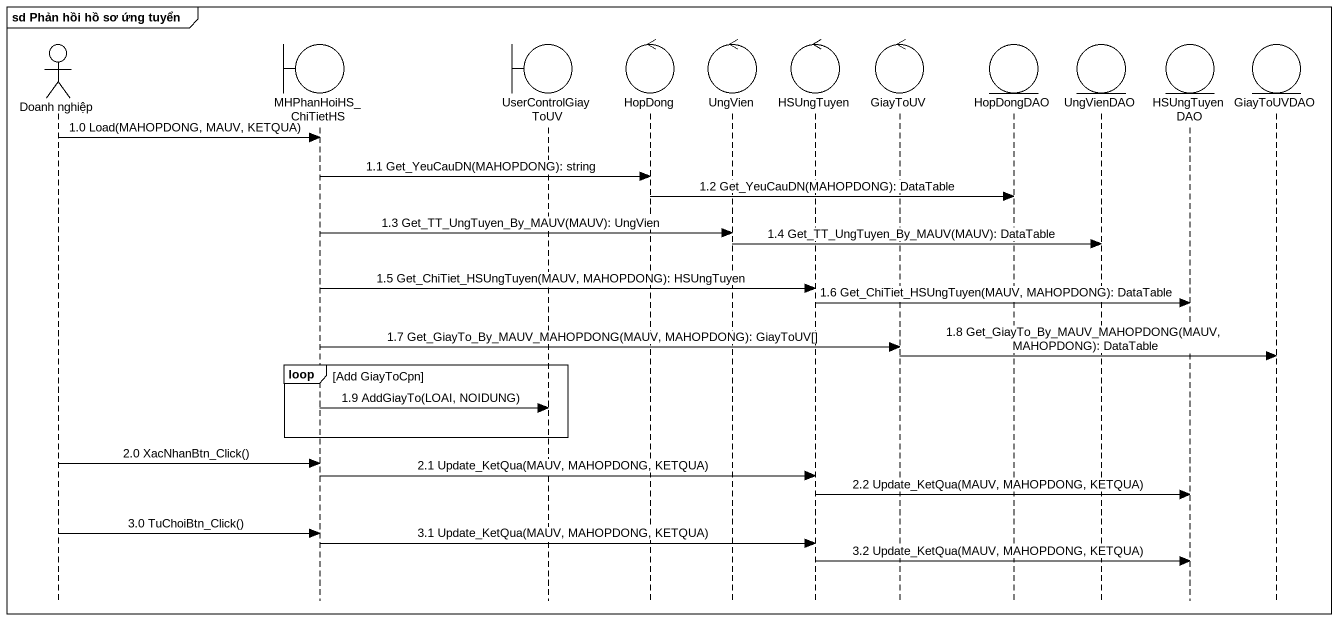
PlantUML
@startuml
mainframe sd Phản hồi hồ sơ ứng tuyển
hide footbox
actor "Doanh nghiệp" as Doanh_nghiệp
boundary MHPhanHoiHS_ChiTietHS
boundary UserControlGiayToUV
control HopDong
control UngVien
control HSUngTuyen
control GiayToUV
entity HopDongDAO
entity UngVienDAO
entity HSUngTuyenDAO
entity GiayToUVDAO

Doanh_nghiệp -> MHPhanHoiHS_ChiTietHS : 1.0 Load(MAHOPDONG, MAUV, KETQUA)
MHPhanHoiHS_ChiTietHS -> HopDong : 1.1 Get_YeuCauDN(MAHOPDONG): string
HopDong -> HopDongDAO : 1.2 Get_YeuCauDN(MAHOPDONG): DataTable
MHPhanHoiHS_ChiTietHS -> UngVien : 1.3 Get_TT_UngTuyen_By_MAUV(MAUV): UngVien
UngVien -> UngVienDAO : 1.4 Get_TT_UngTuyen_By_MAUV(MAUV): DataTable
MHPhanHoiHS_ChiTietHS -> HSUngTuyen : 1.5 Get_ChiTiet_HSUngTuyen(MAUV, MAHOPDONG): HSUngTuyen
HSUngTuyen -> HSUngTuyenDAO : 1.6 Get_ChiTiet_HSUngTuyen(MAUV, MAHOPDONG): DataTable
MHPhanHoiHS_ChiTietHS -> GiayToUV : 1.7 Get_GiayTo_By_MAUV_MAHOPDONG(MAUV, MAHOPDONG): GiayToUV[]
GiayToUV -> GiayToUVDAO : 1.8 Get_GiayTo_By_MAUV_MAHOPDONG(MAUV, MAHOPDONG): DataTable
loop Add GiayToCpn
  MHPhanHoiHS_ChiTietHS -> UserControlGiayToUV : 1.9 AddGiayTo(LOAI, NOIDUNG)
end
Doanh_nghiệp -> MHPhanHoiHS_ChiTietHS : 2.0 XacNhanBtn_Click()
MHPhanHoiHS_ChiTietHS -> HSUngTuyen : 2.1 Update_KetQua(MAUV, MAHOPDONG, KETQUA)
HSUngTuyen -> HSUngTuyenDAO : 2.2 Update_KetQua(MAUV, MAHOPDONG, KETQUA)
Doanh_nghiệp -> MHPhanHoiHS_ChiTietHS : 3.0 TuChoiBtn_Click()
MHPhanHoiHS_ChiTietHS -> HSUngTuyen : 3.1 Update_KetQua(MAUV, MAHOPDONG, KETQUA)
HSUngTuyen -> HSUngTuyenDAO : 3.2 Update_KetQua(MAUV, MAHOPDONG, KETQUA)
@enduml
